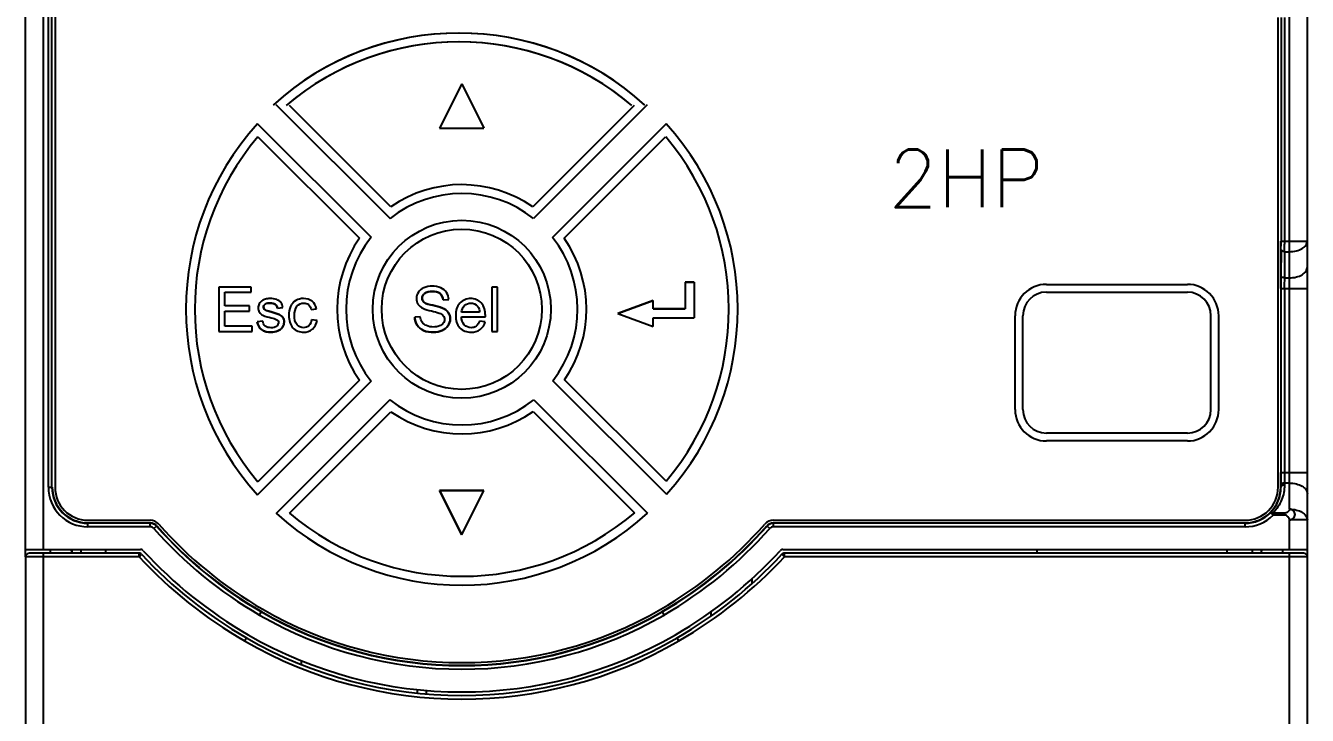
# Model space of a CAD drawing. Header units: inches. Extents: x 0 to 34, y 0 to 22.
# Drawn here: x 7.127 to 8.657, y 6.143 to 6.967 of the extents above; entities that cross this region are included whole.
import ezdxf
from ezdxf.enums import TextEntityAlignment as Align

# ---------------------------------------------------------------- set-up
doc = ezdxf.new("R2010")
doc.units = ezdxf.units.IN
doc.header["$MEASUREMENT"] = 0
doc.linetypes.add('HIDDEN', pattern=[0.2, 0.1, -0.1])
doc.layers.add('PRTG', color=130, linetype='Continuous')
doc.layers.add('PSYMS', color=7, linetype='Continuous')
doc.styles.add('WD', font='romans.shx')

# ---------------------------------------------------------------- blocks, each defined once
blk = doc.blocks.new('HDR1_PF525_FRA')
at = {"color": 7, "linetype": 'Continuous'}
for p, q in [((0.0423, 3.347), (0.0423, 5.8857)), ((2.7472, 3.4346), (2.7472, 5.8857)), ((0.0037, 3.3314), (0.0037, 5.847)), ((2.7858, 3.3314), (2.7858, 5.847)), ((0.0531, 3.4822), (0.0531, 5.5572)), ((0.0608, 3.4822), (0.0608, 5.5572)), ((0.0674, 5.5572), (0.0674, 3.4822)), ((2.7221, 3.4822), (2.7221, 4.5023)), ((2.7286, 4.5023), (2.7286, 4.0167)), ((2.7364, 4.5023), (2.7364, 4.0167)), ((2.7279, 3.9137), (2.7279, 4.0167)), ((2.7286, 4.0167), (2.7858, 4.0167)), ((2.7364, 4.0167), (2.7364, 4.01)), ((2.7286, 3.9982), (2.7282, 3.9415)), ((2.7363, 3.9936), (2.7359, 3.9369)), ((2.7363, 3.9936), (2.7472, 3.9936)), ((2.7359, 3.9369), (2.7472, 3.9369)), ((2.7281, 3.9137), (2.7858, 3.9137)), ((2.7281, 3.9137), (2.7281, 3.5144)), ((2.7359, 3.9137), (2.7359, 3.5144)), ((2.7279, 3.4822), (2.7279, 3.5144)), ((2.7281, 3.5144), (2.7858, 3.5144)), ((2.7359, 3.5144), (2.7359, 3.5097)), ((0.0531, 3.4822), (0.0608, 3.4822)), ((2.7279, 3.4822), (2.7282, 3.4822)), ((2.7282, 3.4866), (2.7282, 3.4822)), ((2.7472, 3.4912), (2.7359, 3.4912)), ((2.7359, 3.4912), (2.736, 3.4868)), ((2.7059, 3.4271), (2.7114, 3.4217)), ((2.7369, 3.4263), (2.7113, 3.4263)), ((2.7114, 3.4217), (2.7114, 3.4263)), ((2.7369, 3.4217), (2.7369, 3.4263)), ((0.1389, 3.4107), (0.2739, 3.4107)), ((0.2739, 3.4042), (0.1389, 3.4042)), ((0.1389, 3.3964), (0.1389, 3.4042)), ((0.2739, 3.3964), (0.1389, 3.3964)), ((0.2739, 3.3964), (0.2739, 3.4042)), ((0.282, 3.3928), (0.2883, 3.3984)), ((1.6124, 3.3984), (1.6188, 3.3928)), ((1.6269, 3.4107), (2.6506, 3.4107)), ((2.6506, 3.4042), (1.6269, 3.4042)), ((1.6269, 3.3964), (1.6269, 3.4042)), ((2.6506, 3.3964), (1.6269, 3.3964)), ((2.6506, 3.3964), (2.6506, 3.4042)), ((2.7369, 3.4217), (2.7114, 3.4217)), ((2.7858, 3.4114), (2.7472, 3.4114)), ((2.7472, 3.347), (2.7472, 3.4114)), ((0.0037, 3.347), (0.2532, 3.347)), ((0.2498, 3.3392), (0.0114, 3.3392)), ((0.0423, 0.0122), (0.0423, 3.3392)), ((0.0578, 3.3392), (0.0578, 3.347)), ((0.1041, 3.3431), (0.1003, 3.347)), ((0.1041, 3.347), (0.1041, 3.3392)), ((0.1234, 3.347), (0.1234, 3.3392)), ((0.1775, 3.3392), (0.1775, 3.347)), ((0.2498, 3.3315), (0.2498, 3.3392)), ((1.6475, 3.347), (2.7858, 3.347)), ((2.7781, 3.3392), (1.6509, 3.3392)), ((1.6509, 3.3315), (1.6509, 3.3392)), ((2.1985, 3.347), (2.1985, 3.3392)), ((2.6119, 3.3392), (2.6119, 3.347)), ((2.666, 3.347), (2.666, 3.3392)), ((2.6892, 3.347), (2.6853, 3.3431)), ((2.6853, 3.347), (2.6853, 3.3392)), ((2.7317, 3.347), (2.7317, 3.3392)), ((2.7472, 0.0122), (2.7472, 3.3392)), ((0.2498, 3.3315), (0.0037, 3.3315)), ((0.0037, 3.3315), (0.0037, 0.0509)), ((0.2498, 3.3315), (0.2555, 3.3368)), ((1.6509, 3.3315), (1.6452, 3.3368)), ((2.7858, 3.3315), (1.6509, 3.3315)), ((2.7858, 0.0509), (2.7858, 3.3315)), ((1.5802, 3.2836), (1.5802, 3.2731)), ((0.5114, 3.2049), (0.5156, 3.2123)), ((1.3851, 3.2123), (1.3893, 3.2049)), ((1.4913, 3.2119), (1.4913, 3.2025)), ((0.4789, 3.1487), (0.4828, 3.1554)), ((1.4218, 3.1487), (1.4179, 3.1554)), ((0.6026, 3.0974), (0.6026, 3.1057)), ((0.8538, 3.043), (0.8538, 3.0351)), ((0.8731, 3.0412), (0.8731, 3.0335))]:
    blk.add_line(p, q, dxfattribs=at)
at = {"linetype": 'Continuous'}
for p, q in [((0.9504, 4.3582), (0.9023, 4.2618)), ((0.9504, 4.3582), (0.9023, 4.2618)), ((0.9504, 4.3582), (0.9984, 4.2618)), ((0.5478, 4.3121), (0.7947, 4.0658)), ((0.7947, 4.0658), (0.5478, 4.3121)), ((0.7966, 4.0911), (0.5761, 4.3112)), ((0.7966, 4.0911), (0.5761, 4.3112)), ((1.3247, 4.3112), (1.1044, 4.0909)), ((1.3247, 4.3112), (1.1044, 4.0909)), ((1.3529, 4.3121), (1.1063, 4.0655)), ((1.3529, 4.3121), (1.1063, 4.0655)), ((0.5069, 4.2711), (0.7537, 4.0248)), ((0.7537, 4.0248), (0.5069, 4.2711)), ((0.9023, 4.2618), (0.9984, 4.2618)), ((0.9023, 4.2618), (0.9984, 4.2618)), ((1.1473, 4.0245), (1.3939, 4.2711)), ((1.3939, 4.2711), (1.1473, 4.0245)), ((0.5078, 4.2429), (0.7282, 4.023)), ((0.5078, 4.2429), (0.7282, 4.023)), ((1.1727, 4.0227), (1.3929, 4.2429)), ((1.1727, 4.0227), (1.3929, 4.2429)), ((1.4354, 3.9271), (1.4354, 3.8692)), ((1.4354, 3.9271), (1.4354, 3.8692)), ((1.4354, 3.9271), (1.4547, 3.9271)), ((1.4547, 3.9271), (1.4354, 3.9271)), ((1.4547, 3.9271), (1.4547, 3.8499)), ((0.4929, 3.9169), (0.423, 3.9169)), ((0.4929, 3.9169), (0.423, 3.9169)), ((0.423, 3.9169), (0.423, 3.8203)), ((0.423, 3.9169), (0.423, 3.8203)), ((0.4358, 3.9055), (0.4929, 3.9055)), ((0.4358, 3.9055), (0.4929, 3.9055)), ((0.4358, 3.8759), (0.4358, 3.9055)), ((0.4358, 3.8759), (0.4358, 3.9055)), ((0.4929, 3.9055), (0.4929, 3.9169)), ((0.4929, 3.9055), (0.4929, 3.9169)), ((1.0159, 3.9169), (1.0159, 3.8203)), ((1.0159, 3.9169), (1.0159, 3.8203)), ((1.0277, 3.9169), (1.0159, 3.9169)), ((1.0277, 3.9169), (1.0159, 3.9169)), ((1.0277, 3.8203), (1.0277, 3.9169)), ((1.0277, 3.8203), (1.0277, 3.9169)), ((0.4893, 3.8759), (0.4358, 3.8759)), ((0.4893, 3.8759), (0.4358, 3.8759)), ((0.4893, 3.8646), (0.4893, 3.8759)), ((0.4893, 3.8646), (0.4893, 3.8759)), ((0.5504, 3.8707), (0.562, 3.8722)), ((0.5504, 3.8707), (0.562, 3.8722)), ((0.6234, 3.868), (0.635, 3.8697)), ((0.6234, 3.868), (0.635, 3.8697)), ((0.91, 3.8888), (0.9222, 3.8897)), ((0.91, 3.8888), (0.9222, 3.8897)), ((1.2888, 3.8595), (1.366, 3.8876)), ((1.366, 3.8876), (1.2888, 3.8595)), ((1.366, 3.8692), (1.366, 3.8876)), ((1.366, 3.8692), (1.366, 3.8876)), ((1.366, 3.8692), (1.4354, 3.8692)), ((1.4354, 3.8692), (1.366, 3.8692)), ((0.4358, 3.8646), (0.4893, 3.8646)), ((0.4358, 3.8646), (0.4893, 3.8646)), ((0.4358, 3.8317), (0.4358, 3.8646)), ((0.4358, 3.8317), (0.4358, 3.8646)), ((0.5183, 3.8431), (0.5065, 3.8412)), ((0.5183, 3.8431), (0.5065, 3.8412)), ((0.6361, 3.8444), (0.6244, 3.846)), ((0.6361, 3.8444), (0.6244, 3.846)), ((0.8603, 3.8524), (0.8482, 3.8514)), ((0.8603, 3.8524), (0.8482, 3.8514)), ((0.9494, 3.8523), (1.0016, 3.8523)), ((0.9494, 3.8523), (1.0016, 3.8523)), ((0.9891, 3.862), (0.95, 3.862)), ((0.9891, 3.862), (0.95, 3.862)), ((1.0012, 3.8413), (0.989, 3.8429)), ((1.0012, 3.8413), (0.989, 3.8429)), ((1.2888, 3.8595), (1.366, 3.8315)), ((1.2888, 3.8595), (1.366, 3.8315)), ((1.366, 3.8315), (1.366, 3.8499)), ((1.366, 3.8315), (1.366, 3.8499)), ((1.366, 3.8499), (1.4547, 3.8499)), ((1.366, 3.8499), (1.4547, 3.8499)), ((0.423, 3.8203), (0.4951, 3.8203)), ((0.423, 3.8203), (0.4951, 3.8203)), ((0.4951, 3.8317), (0.4358, 3.8317)), ((0.4951, 3.8317), (0.4358, 3.8317)), ((0.4951, 3.8203), (0.4951, 3.8317)), ((0.4951, 3.8203), (0.4951, 3.8317)), ((1.0159, 3.8203), (1.0277, 3.8203)), ((1.0159, 3.8203), (1.0277, 3.8203)), ((0.5069, 3.4661), (0.7535, 3.7127)), ((0.7535, 3.7127), (0.5069, 3.4661)), ((0.728, 3.7146), (0.5078, 3.4943)), ((0.728, 3.7146), (0.5078, 3.4943)), ((1.1478, 3.7134), (1.3947, 3.4671)), ((1.3947, 3.4671), (1.1478, 3.7134)), ((1.3937, 3.4953), (1.1732, 3.7153)), ((1.3937, 3.4953), (1.1732, 3.7153)), ((0.5478, 3.4251), (0.7944, 3.6717)), ((0.7944, 3.6717), (0.5478, 3.4251)), ((0.5761, 3.4261), (0.7963, 3.6463)), ((0.5761, 3.4261), (0.7963, 3.6463)), ((1.1052, 3.6468), (1.3256, 3.4269)), ((1.1052, 3.6468), (1.3256, 3.4269)), ((1.107, 3.6723), (1.3538, 3.426)), ((1.107, 3.6723), (1.3538, 3.426)), ((0.9504, 3.379), (0.9023, 3.4755)), ((0.9023, 3.4755), (0.9504, 3.379)), ((0.9023, 3.4755), (0.9984, 3.4755)), ((0.9984, 3.4755), (0.9023, 3.4755)), ((0.9504, 3.379), (0.9984, 3.4755)), ((0.9504, 3.379), (0.9984, 3.4755))]:
    blk.add_line(p, q, dxfattribs=at)
for p, q in [((2.2193, 3.9227), (2.5254, 3.9227)), ((2.2193, 3.9057), (2.5254, 3.9057)), ((2.1513, 3.6507), (2.1513, 3.8547)), ((2.1683, 3.6507), (2.1683, 3.8547)), ((2.5764, 3.6507), (2.5764, 3.8547)), ((2.5934, 3.6507), (2.5934, 3.8547)), ((2.5254, 3.5997), (2.2193, 3.5997)), ((2.5254, 3.5827), (2.2193, 3.5827))]:
    blk.add_line(p, q)
for radius in [0.1932, 0.1932, 0.1739]:
    blk.add_circle((0.9504, 3.8686), radius, dxfattribs=at)
at = {"linetype": 'HIDDEN', "ltscale": 0.3}
blk.add_circle((0.9504, 3.8686), 0.1739, dxfattribs=at)
at = {"linetype": 'Continuous'}
for centre, radius, start, end in [((0.9444, 3.8692), 0.5989, 47.7735, 132.3496), ((0.9444, 3.8692), 0.5989, 47.6504, 132.2265), ((0.9444, 3.8692), 0.5796, 49.7761, 130.349), ((0.9444, 3.8692), 0.5796, 49.651, 130.2239), ((0.9504, 3.8686), 0.5989, 137.7735, 222.2265), ((0.9504, 3.8686), 0.5989, 137.7735, 222.2265), ((0.9504, 3.8686), 0.5989, 317.8966, 42.2265), ((0.9504, 3.8686), 0.5989, 317.8966, 42.2265), ((0.9504, 3.8686), 0.5796, 139.7741, 220.2239), ((0.9504, 3.8686), 0.5796, 139.7741, 220.2239), ((0.9504, 3.8686), 0.5796, 319.9013, 40.2239), ((0.9504, 3.8686), 0.5796, 319.9013, 40.2239), ((0.9504, 3.8686), 0.2512, 51.6258, 128.2881), ((0.9504, 3.8686), 0.2512, 51.6258, 128.2881), ((0.9504, 3.8686), 0.2705, 55.2777, 124.6457), ((0.9504, 3.8686), 0.2705, 55.2777, 124.6457), ((0.9504, 3.8686), 0.2705, 145.2012, 214.7223), ((0.9504, 3.8686), 0.2705, 145.2012, 214.7223), ((0.9504, 3.8686), 0.2512, 141.5398, 218.3742), ((0.9504, 3.8686), 0.2512, 141.5398, 218.3742), ((0.9504, 3.8686), 0.2512, 321.835, 38.3742), ((0.9504, 3.8686), 0.2512, 321.835, 38.3742), ((0.9504, 3.8686), 0.2705, 325.4773, 34.7223), ((0.9504, 3.8686), 0.2705, 325.4773, 34.7223), ((0.9504, 3.8686), 0.2512, 231.6258, 308.5833), ((0.9504, 3.8686), 0.2512, 231.6258, 308.5833), ((0.9504, 3.8686), 0.2705, 235.2777, 304.9218), ((0.9504, 3.8686), 0.2705, 235.2777, 304.9218), ((0.9504, 3.8686), 0.5989, 227.7735, 312.3496), ((0.9504, 3.8686), 0.5989, 227.7735, 312.3496), ((0.9504, 3.8686), 0.5796, 229.7761, 310.349), ((0.9504, 3.8686), 0.5796, 229.7761, 310.349)]:
    blk.add_arc(centre, radius, start, end, dxfattribs=at)
at = {"color": 7, "linetype": 'Continuous'}
for centre, radius, start, end in [((-0.3548, 4.0164), 3.0834, 359.661, 0.0057), ((-1.6715, 4.0151), 4.4079, 359.7195, 359.9331), ((6.8673, 3.9156), 4.1392, 179.6408, 180.0259), ((5.6121, 3.9153), 2.8763, 179.5691, 180.0309), ((7.3562, 3.514), 4.6281, 179.9945, 180.3389), ((5.7657, 3.5132), 3.0298, 180.0666, 180.4163), ((0.1389, 3.4822), 0.0858, 180, 270), ((0.1389, 3.4822), 0.0781, 180, 270), ((0.1389, 3.4822), 0.0773, 180, 270), ((0.1389, 3.4822), 0.0715, 180, 270), ((2.6506, 3.4822), 0.0773, 270, 0), ((2.6506, 3.4822), 0.0715, 270, 0), ((2.6506, 3.4817), 0.0777, 315.3856, 0.4122), ((2.6506, 3.4822), 0.0781, 270, 315.0923), ((0.2739, 3.3856), 0.0251, 41.3826, 90), ((0.2739, 3.3856), 0.0193, 41.3826, 90), ((0.2739, 3.3856), 0.0185, 41.3826, 90), ((0.2739, 3.3856), 0.0108, 41.3826, 90), ((0.9697, 3.9987), 0.9088, 221.3826, 240), ((0.9697, 3.9987), 0.9081, 221.3826, 240), ((0.9697, 3.9987), 0.9023, 221.3826, 240), ((0.931, 3.9987), 0.9023, 300, 318.6174), ((0.931, 3.9987), 0.9081, 300, 318.6174), ((0.931, 3.9987), 0.9088, 300, 318.6174), ((1.6269, 3.3856), 0.0251, 90, 138.6174), ((1.6269, 3.3856), 0.0193, 90, 138.6174), ((1.6269, 3.3856), 0.0185, 90, 138.6174), ((1.6269, 3.3856), 0.0108, 90, 138.6174), ((2.6506, 3.4822), 0.0858, 270, 315.1278), ((0.9697, 3.9987), 0.9166, 221.3826, 240), ((0.931, 3.9987), 0.9166, 300, 318.6174), ((0.0114, 3.3315), 0.00773, 90, 180), ((0.2498, 3.3315), 0.00773, 42.8253, 90), ((0.2532, 3.3392), 0.00773, 42.627, 90), ((0.9697, 3.9987), 0.966, 222.627, 240), ((0.931, 3.9987), 0.966, 300, 317.373), ((1.6475, 3.3392), 0.00773, 90, 137.373), ((1.6509, 3.3315), 0.00773, 90, 137.1747), ((2.7781, 3.3315), 0.00773, 0, 90), ((0.9697, 3.9987), 0.9815, 222.8253, 240), ((0.9697, 3.9987), 0.9738, 222.8253, 240), ((0.931, 3.9987), 0.9738, 300, 317.1747), ((0.931, 3.9987), 0.9815, 300, 317.1747), ((0.9504, 3.9652), 0.8779, 240, 300), ((0.9504, 3.9652), 0.8702, 240, 300), ((0.9504, 3.9652), 0.8694, 240, 300), ((0.9504, 3.9652), 0.8636, 240, 300), ((0.9504, 3.9652), 0.9428, 240, 300), ((0.9504, 3.9652), 0.9351, 240, 300), ((0.9504, 3.9652), 0.9274, 240, 300), ((0.8924, 3.0649), 0.0483, 217.2159, 218.2415)]:
    blk.add_arc(centre, radius, start, end, dxfattribs=at)
for centre, radius, start, end in [((2.2193, 3.8547), 0.068, 90, 180), ((2.2193, 3.8547), 0.051, 90, 180), ((2.5254, 3.8547), 0.068, 0, 90), ((2.5254, 3.8547), 0.051, 0, 90), ((2.2193, 3.6507), 0.068, 180, 270), ((2.2193, 3.6507), 0.051, 180, 270), ((2.5254, 3.6507), 0.051, 270, 0), ((2.5254, 3.6507), 0.068, 270, 0)]:
    blk.add_arc(centre, radius, start, end)
for points, knots in [([(2.7472, 3.9936), (2.7521, 3.9936), (2.7617, 3.9946), (2.7741, 3.9994), (2.7832, 4.0067), (2.7858, 4.0136), (2.7858, 4.0167)], [0, 0, 0, 0, 0.303898, 0.579514, 0.809252, 1, 1, 1, 1]), ([(2.7363, 3.9936), (2.7353, 3.9936), (2.7323, 3.9938), (2.7286, 3.9961), (2.7286, 3.9982)], [0, 0, 0, 0, 0.315915, 1, 1, 1, 1]), ([(2.7472, 3.9369), (2.7521, 3.9369), (2.7617, 3.938), (2.7741, 3.9427), (2.7832, 3.9501), (2.7858, 3.957), (2.7858, 3.9601)], [0, 0, 0, 0, 0.303903, 0.579517, 0.809253, 1, 1, 1, 1]), ([(2.7359, 3.9369), (2.7349, 3.9369), (2.732, 3.9371), (2.7282, 3.9394), (2.7282, 3.9415)], [0, 0, 0, 0, 0.315915, 1, 1, 1, 1]), ([(2.736, 3.4868), (2.736, 3.476), (2.7319, 3.4536), (2.7193, 3.4344), (2.7113, 3.4263)], [0, 0, 0, 0, 0.487548, 1, 1, 1, 1]), ([(2.7359, 3.4912), (2.7349, 3.4912), (2.732, 3.491), (2.7282, 3.4887), (2.7282, 3.4866)], [0, 0, 0, 0, 0.315915, 1, 1, 1, 1]), ([(2.736, 3.4868), (2.735, 3.4868), (2.732, 3.4866), (2.7283, 3.4843), (2.7282, 3.4822)], [0, 0, 0, 0, 0.315915, 1, 1, 1, 1]), ([(2.7472, 3.4912), (2.7521, 3.4912), (2.7617, 3.4902), (2.7741, 3.4854), (2.7832, 3.4781), (2.7858, 3.4712), (2.7858, 3.468)], [0, 0, 0, 0, 0.303903, 0.579517, 0.809253, 1, 1, 1, 1]), ([(2.7114, 3.4263), (2.7108, 3.4267), (2.7092, 3.4275), (2.7068, 3.428), (2.7059, 3.4271)], [0, 0, 0, 0, 0.333143, 1, 1, 1, 1]), ([(2.7472, 3.4346), (2.7471, 3.4335), (2.7454, 3.429), (2.7404, 3.4263), (2.7369, 3.4263)], [0, 0, 0, 0, 0.23163, 1, 1, 1, 1]), ([(2.7472, 3.4346), (2.7521, 3.4346), (2.7617, 3.4335), (2.7741, 3.4287), (2.7832, 3.4214), (2.7858, 3.4145), (2.7858, 3.4114)], [0, 0, 0, 0, 0.303905, 0.579533, 0.809272, 1, 1, 1, 1]), ([(2.7472, 3.4114), (2.7502, 3.4116), (2.7565, 3.4138), (2.7605, 3.423), (2.7565, 3.4321), (2.7502, 3.4345), (2.7472, 3.4346)], [0, 0, 0, 0, 0.254621, 0.500388, 0.745598, 1, 1, 1, 1]), ([(2.7472, 3.4114), (2.747, 3.4139), (2.7445, 3.4189), (2.7394, 3.4217), (2.7369, 3.4217)], [0, 0, 0, 0, 0.501269, 1, 1, 1, 1])]:
    blk.add_open_spline(points, degree=3, knots=knots, dxfattribs=at)
at = {"linetype": 'Continuous'}
for points, start_tangent, end_tangent in [([(0.8561, 3.9056, 0.0135), (0.8519, 3.8919, 0.0135)], (-0.548656, -0.836048), (0, -1)), ([(0.8561, 3.9056), (0.8519, 3.8919)], (-0.548656, -0.836048), (0, -1)), ([(0.8682, 3.9153, 0.0135), (0.8561, 3.9056, 0.0135)], (-0.923246, -0.384208), (-0.548656, -0.836048)), ([(0.8682, 3.9153), (0.8561, 3.9056)], (-0.923246, -0.384208), (-0.548656, -0.836048)), ([(0.8695, 3.903, 0.0135), (0.8642, 3.8928, 0.0135)], (-0.78228, -0.622927), (0, -1)), ([(0.8642, 3.8928), (0.8695, 3.903)], (0, 1), (0.78228, 0.622927)), ([(0.8859, 3.9186, 0.0135), (0.8682, 3.9153, 0.0135)], (-1, 0), (-0.923246, -0.384208)), ([(0.8859, 3.9186), (0.8682, 3.9153)], (-1, 0), (-0.923246, -0.384208)), ([(0.8864, 3.9073, 0.0135), (0.8695, 3.903, 0.0135)], (-1, 0), (-0.78228, -0.622927)), ([(0.8695, 3.903), (0.8864, 3.9073)], (0.78228, 0.622927), (1, 0)), ([(0.9048, 3.9151, 0.0135), (0.8859, 3.9186, 0.0135)], (-0.921426, 0.388553), (-1, 0)), ([(0.9048, 3.9151), (0.8859, 3.9186)], (-0.921426, 0.388553), (-1, 0)), ([(0.9032, 3.9026, 0.0135), (0.8864, 3.9073, 0.0135)], (-0.77366, 0.633601), (-1, 0)), ([(0.8864, 3.9073), (0.9032, 3.9026)], (1, 0), (0.77366, -0.633601)), ([(0.91, 3.8888, 0.0135), (0.9032, 3.9026, 0.0135)], (-0.108059, 0.994144), (-0.77366, 0.633601)), ([(0.9032, 3.9026), (0.91, 3.8888)], (0.77366, -0.633601), (0.108059, -0.994145)), ([(0.9032, 3.9026), (0.91, 3.8888)], (0.77366, -0.633601), (0.108059, -0.994144)), ([(0.9175, 3.9049, 0.0135), (0.9048, 3.9151, 0.0135)], (-0.547581, 0.836753), (-0.921426, 0.388553)), ([(0.9175, 3.9049), (0.9048, 3.9151)], (-0.547581, 0.836753), (-0.921426, 0.388553)), ([(0.9175, 3.9049), (0.9048, 3.9151)], (-0.547581, 0.836753), (-0.921426, 0.388553)), ([(0.9222, 3.8897, 0.0135), (0.9175, 3.9049, 0.0135)], (-0.046462, 0.99892), (-0.547581, 0.836753)), ([(0.9222, 3.8897), (0.9175, 3.9049)], (-0.046462, 0.99892), (-0.547581, 0.836753)), ([(0.9222, 3.8897), (0.9175, 3.9049)], (-0.046462, 0.99892), (-0.547581, 0.836753)), ([(0.5106, 3.8804, 0.0135), (0.5085, 3.8717, 0.0135)], (-0.481919, -0.876216), (0, -1)), ([(0.5106, 3.8804), (0.5085, 3.8717)], (-0.481919, -0.876216), (0, -1)), ([(0.5085, 3.8717, 0.0135), (0.5111, 3.8623, 0.0135)], (0, -1), (0.517419, -0.855732)), ([(0.5085, 3.8717), (0.5111, 3.8623)], (0, -1), (0.517419, -0.855732)), ([(0.5165, 3.887, 0.0135), (0.5106, 3.8804, 0.0135)], (-0.814567, -0.58007), (-0.481919, -0.876216)), ([(0.5165, 3.887), (0.5106, 3.8804)], (-0.814567, -0.58007), (-0.481919, -0.876216)), ([(0.5165, 3.887), (0.5106, 3.8804)], (-0.814567, -0.58007), (-0.481919, -0.876216)), ([(0.524, 3.8904, 0.0135), (0.5165, 3.887, 0.0135)], (-0.96, -0.28), (-0.814567, -0.58007)), ([(0.524, 3.8904), (0.5165, 3.887)], (-0.96, -0.28), (-0.814567, -0.58007)), ([(0.524, 3.8904), (0.5165, 3.887)], (-0.96, -0.28), (-0.814567, -0.58007)), ([(0.5235, 3.8794, 0.0135), (0.52, 3.8731, 0.0135)], (-0.790549, -0.612398), (0, -1)), ([(0.52, 3.8731), (0.5235, 3.8794)], (0, 1), (0.790549, 0.612398)), ([(0.52, 3.8731, 0.0135), (0.5214, 3.8689, 0.0135)], (0, -1), (0.606673, -0.794951)), ([(0.5214, 3.8689), (0.52, 3.8731)], (-0.606673, 0.794951), (0, 1)), ([(0.5214, 3.8689, 0.0135), (0.526, 3.8658, 0.0135)], (0.606673, -0.794951), (0.934783, -0.355218)), ([(0.526, 3.8658), (0.5214, 3.8689)], (-0.934783, 0.355218), (-0.606673, 0.794951)), ([(0.526, 3.8658), (0.5214, 3.8689)], (-0.934783, 0.355218), (-0.606673, 0.794951)), ([(0.5351, 3.8821, 0.0135), (0.5235, 3.8794, 0.0135)], (-1, 0), (-0.790549, -0.612398)), ([(0.5235, 3.8794), (0.5351, 3.8821)], (0.790549, 0.612398), (1, 0)), ([(0.5343, 3.8919, 0.0135), (0.524, 3.8904, 0.0135)], (-1, 0), (-0.96, -0.28)), ([(0.5343, 3.8919), (0.524, 3.8904)], (-1, 0), (-0.96, -0.28)), ([(0.5487, 3.8895, 0.0135), (0.5343, 3.8919, 0.0135)], (-0.934488, 0.355996), (-1, 0)), ([(0.5487, 3.8895), (0.5343, 3.8919)], (-0.934488, 0.355996), (-1, 0)), ([(0.5458, 3.8791, 0.0135), (0.5351, 3.8821, 0.0135)], (-0.779867, 0.625945), (-1, 0)), ([(0.5351, 3.8821), (0.5458, 3.8791)], (1, 0), (0.779867, -0.625945)), ([(0.5504, 3.8707, 0.0135), (0.5458, 3.8791, 0.0135)], (-0.146549, 0.989203), (-0.779867, 0.625945)), ([(0.5458, 3.8791), (0.5504, 3.8707)], (0.779867, -0.625945), (0.146549, -0.989203)), ([(0.5458, 3.8791), (0.5504, 3.8707)], (0.779867, -0.625945), (0.146549, -0.989203)), ([(0.5579, 3.8831, 0.0135), (0.5487, 3.8895, 0.0135)], (-0.59051, 0.807031), (-0.934488, 0.355996)), ([(0.5579, 3.8831), (0.5487, 3.8895)], (-0.59051, 0.807031), (-0.934488, 0.355996)), ([(0.5579, 3.8831), (0.5487, 3.8895)], (-0.59051, 0.807031), (-0.934488, 0.355996)), ([(0.562, 3.8722, 0.0135), (0.5579, 3.8831, 0.0135)], (-0.173787, 0.984783), (-0.59051, 0.807031)), ([(0.562, 3.8722), (0.5579, 3.8831)], (-0.173787, 0.984783), (-0.59051, 0.807031)), ([(0.562, 3.8722), (0.5579, 3.8831)], (-0.173787, 0.984783), (-0.59051, 0.807031)), ([(0.5789, 3.8749, 0.0135), (0.5751, 3.855, 0.0135)], (-0.404164, -0.914687), (0, -1)), ([(0.5789, 3.8749), (0.5751, 3.855)], (-0.404164, -0.914687), (0, -1)), ([(0.5903, 3.8876, 0.0135), (0.5789, 3.8749, 0.0135)], (-0.875742, -0.48278), (-0.404164, -0.914687)), ([(0.5903, 3.8876), (0.5789, 3.8749)], (-0.875742, -0.48278), (-0.404164, -0.914687)), ([(0.5903, 3.8876), (0.5789, 3.8749)], (-0.875742, -0.48278), (-0.404164, -0.914687)), ([(0.5873, 3.8554, 0.0135), (0.5929, 3.8757, 0.0135)], (0, 1), (0.656035, 0.754731)), ([(0.5873, 3.8554), (0.5929, 3.8757)], (0, 1), (0.656035, 0.754731)), ([(0.607, 3.8919, 0.0135), (0.5903, 3.8876, 0.0135)], (-1, 0), (-0.875742, -0.48278)), ([(0.607, 3.8919), (0.5903, 3.8876)], (-1, 0), (-0.875742, -0.48278)), ([(0.5929, 3.8757, 0.0135), (0.6075, 3.8821, 0.0135)], (0.656035, 0.754731), (1, 0)), ([(0.5929, 3.8757), (0.6075, 3.8821)], (0.656035, 0.754731), (1, 0)), ([(0.6257, 3.8861, 0.0135), (0.607, 3.8919, 0.0135)], (-0.785019, 0.619471), (-1, 0)), ([(0.6257, 3.8861), (0.607, 3.8919)], (-0.785019, 0.619471), (-1, 0)), ([(0.6075, 3.8821, 0.0135), (0.6176, 3.8786, 0.0135)], (1, 0), (0.759257, -0.650791)), ([(0.6075, 3.8821), (0.6176, 3.8786)], (1, 0), (0.759257, -0.650791)), ([(0.6176, 3.8786, 0.0135), (0.6234, 3.868, 0.0135)], (0.759257, -0.650791), (0.232851, -0.972512)), ([(0.6176, 3.8786), (0.6234, 3.868)], (0.759257, -0.650791), (0.232851, -0.972512)), ([(0.6176, 3.8786), (0.6234, 3.868)], (0.759257, -0.650791), (0.232851, -0.972512)), ([(0.635, 3.8697, 0.0135), (0.6257, 3.8861, 0.0135)], (-0.192587, 0.98128), (-0.785019, 0.619471)), ([(0.635, 3.8697), (0.6257, 3.8861)], (-0.192588, 0.98128), (-0.785019, 0.619471)), ([(0.635, 3.8697), (0.6257, 3.8861)], (-0.192587, 0.98128), (-0.785019, 0.619471)), ([(0.8519, 3.8919, 0.0135), (0.8553, 3.8799, 0.0135)], (0, -1), (0.532813, -0.846233)), ([(0.8519, 3.8919), (0.8553, 3.8799)], (0, -1), (0.532813, -0.846233)), ([(0.8553, 3.8799, 0.0135), (0.8656, 3.8709, 0.0135)], (0.532813, -0.846233), (0.885692, -0.464274)), ([(0.8553, 3.8799), (0.8656, 3.8709)], (0.532813, -0.846233), (0.885692, -0.464274)), ([(0.8642, 3.8928, 0.0135), (0.868, 3.8842, 0.0135)], (0, -1), (0.740833, -0.671689)), ([(0.868, 3.8842), (0.8642, 3.8928)], (-0.740833, 0.671689), (0, 1)), ([(0.8656, 3.8709, 0.0135), (0.8843, 3.8649, 0.0135)], (0.885692, -0.464274), (0.972845, -0.231457)), ([(0.8656, 3.8709), (0.8843, 3.8649)], (0.885692, -0.464274), (0.972845, -0.231457)), ([(0.868, 3.8842, 0.0135), (0.8872, 3.8773, 0.0135)], (0.740833, -0.671689), (0.975011, -0.222155)), ([(0.8872, 3.8773), (0.868, 3.8842)], (-0.975011, 0.222155), (-0.740833, 0.671689)), ([(0.8872, 3.8773, 0.0135), (0.9086, 3.8711, 0.0135)], (0.975011, -0.222155), (0.909065, -0.416655)), ([(0.9086, 3.8711), (0.8872, 3.8773)], (-0.909065, 0.416655), (-0.975011, 0.222155)), ([(0.9086, 3.8711, 0.0135), (0.9211, 3.8613, 0.0135)], (0.909065, -0.416655), (0.559473, -0.828849)), ([(0.9211, 3.8613), (0.9086, 3.8711)], (-0.559473, 0.828849), (-0.909065, 0.416655)), ([(0.9462, 3.8821, 0.0135), (0.9371, 3.8547, 0.0135)], (-0.682583, -0.730808), (0, -1)), ([(0.9462, 3.8821), (0.9371, 3.8547)], (-0.682583, -0.730808), (0, -1)), ([(0.9698, 3.8919, 0.0135), (0.9462, 3.8821, 0.0135)], (-1, 0), (-0.682583, -0.730808)), ([(0.9698, 3.8919), (0.9462, 3.8821)], (-1, 0), (-0.682583, -0.730808)), ([(0.95, 3.862, 0.0135), (0.9562, 3.8766, 0.0135)], (0.06508, 0.99788), (0.71027, 0.703929)), ([(0.95, 3.862), (0.9562, 3.8766)], (0.06508, 0.99788), (0.71027, 0.703929)), ([(0.95, 3.862), (0.9562, 3.8766)], (0.06508, 0.99788), (0.71027, 0.703929)), ([(0.9562, 3.8766, 0.0135), (0.9699, 3.8821, 0.0135)], (0.71027, 0.703929), (1, 0)), ([(0.9562, 3.8766), (0.9699, 3.8821)], (0.71027, 0.703929), (1, 0)), ([(0.9927, 3.8823, 0.0135), (0.9698, 3.8919, 0.0135)], (-0.682048, 0.731307), (-1, 0)), ([(0.9927, 3.8823), (0.9698, 3.8919)], (-0.682048, 0.731307), (-1, 0)), ([(0.9699, 3.8821, 0.0135), (0.9846, 3.8753, 0.0135)], (1, 0), (0.640184, -0.768221)), ([(0.9699, 3.8821), (0.9846, 3.8753)], (1, 0), (0.640184, -0.768221)), ([(0.9846, 3.8753, 0.0135), (0.9891, 3.862, 0.0135)], (0.640184, -0.768221), (0.089527, -0.995984)), ([(0.9846, 3.8753), (0.9891, 3.862)], (0.640184, -0.768221), (0.089527, -0.995984)), ([(1.0016, 3.8554, 0.0135), (0.9927, 3.8823, 0.0135)], (0, 1), (-0.682048, 0.731307)), ([(1.0016, 3.8554), (0.9927, 3.8823)], (0, 1), (-0.682048, 0.731307)), ([(0.5156, 3.8244, 0.0135), (0.5065, 3.8412, 0.0135)], (-0.781398, 0.624033), (-0.174282, 0.984696)), ([(0.5065, 3.8412), (0.5156, 3.8244)], (0.174282, -0.984696), (0.781398, -0.624033)), ([(0.5065, 3.8412), (0.5156, 3.8244)], (0.174282, -0.984696), (0.781398, -0.624033)), ([(0.5111, 3.8623, 0.0135), (0.5187, 3.8556, 0.0135)], (0.517419, -0.855732), (0.904819, -0.425797)), ([(0.5111, 3.8623), (0.5187, 3.8556)], (0.517419, -0.855732), (0.904819, -0.425797)), ([(0.5111, 3.8623), (0.5187, 3.8556)], (0.517419, -0.855732), (0.904819, -0.425797)), ([(0.5237, 3.8322, 0.0135), (0.5183, 3.8431, 0.0135)], (-0.770962, 0.636881), (-0.137568, 0.990492)), ([(0.5237, 3.8322), (0.5183, 3.8431)], (-0.770962, 0.636881), (-0.137568, 0.990492)), ([(0.5187, 3.8556, 0.0135), (0.5368, 3.85, 0.0135)], (0.904819, -0.425797), (0.969644, -0.244519)), ([(0.5187, 3.8556), (0.5368, 3.85)], (0.904819, -0.425797), (0.969644, -0.244519)), ([(0.526, 3.8658, 0.0135), (0.5365, 3.8628, 0.0135)], (0.934783, -0.355218), (0.965486, -0.260456)), ([(0.5365, 3.8628), (0.526, 3.8658)], (-0.965486, 0.260456), (-0.934783, 0.355218)), ([(0.5365, 3.8628), (0.526, 3.8658)], (-0.965486, 0.260456), (-0.934783, 0.355218)), ([(0.5365, 3.8628, 0.0135), (0.554, 3.8572, 0.0135)], (0.965486, -0.260456), (0.915315, -0.402738)), ([(0.554, 3.8572), (0.5365, 3.8628)], (-0.915315, 0.402738), (-0.965486, 0.260456)), ([(0.554, 3.8572), (0.5365, 3.8628)], (-0.915315, 0.402738), (-0.965486, 0.260456)), ([(0.5368, 3.85, 0.0135), (0.5489, 3.8459, 0.0135)], (0.969644, -0.244519), (0.83205, -0.5547)), ([(0.5368, 3.85), (0.5489, 3.8459)], (0.969644, -0.244519), (0.83205, -0.5547)), ([(0.5525, 3.8396, 0.0135), (0.5485, 3.8318, 0.0135)], (0, -1), (-0.761939, -0.647649)), ([(0.5525, 3.8396), (0.5485, 3.8318)], (0, -1), (-0.761939, -0.647649)), ([(0.5489, 3.8459, 0.0135), (0.5525, 3.8396, 0.0135)], (0.83205, -0.5547), (0, -1)), ([(0.5489, 3.8459), (0.5525, 3.8396)], (0.83205, -0.5547), (0, -1)), ([(0.554, 3.8572, 0.0135), (0.5618, 3.851, 0.0135)], (0.915315, -0.402738), (0.566107, -0.824332)), ([(0.5618, 3.851), (0.554, 3.8572)], (-0.566107, 0.824332), (-0.915315, 0.402738)), ([(0.5618, 3.851), (0.554, 3.8572)], (-0.566107, 0.824332), (-0.915315, 0.402738)), ([(0.5647, 3.8409, 0.0135), (0.5612, 3.8297, 0.0135)], (0, -1), (-0.551061, -0.834465)), ([(0.5612, 3.8297), (0.5647, 3.8409)], (0.551061, 0.834465), (0, 1)), ([(0.5618, 3.851, 0.0135), (0.5647, 3.8409, 0.0135)], (0.566107, -0.824332), (0, -1)), ([(0.5647, 3.8409), (0.5618, 3.851)], (0, 1), (-0.566107, 0.824332)), ([(0.5751, 3.855, 0.0135), (0.5838, 3.8281, 0.0135)], (0, -1), (0.679562, -0.733618)), ([(0.5751, 3.855), (0.5838, 3.8281)], (0, -1), (0.679562, -0.733618)), ([(0.5927, 3.8349, 0.0135), (0.5873, 3.8554, 0.0135)], (-0.645411, 0.763835), (0, 1)), ([(0.5927, 3.8349), (0.5873, 3.8554)], (-0.645411, 0.763835), (0, 1)), ([(0.6244, 3.846, 0.0135), (0.6185, 3.8328, 0.0135)], (-0.142958, -0.989729), (-0.737476, -0.675373)), ([(0.6244, 3.846), (0.6185, 3.8328)], (-0.142958, -0.989729), (-0.737476, -0.675373)), ([(0.6263, 3.8255, 0.0135), (0.6361, 3.8444, 0.0135)], (0.757249, 0.653126), (0.161775, 0.986828)), ([(0.6263, 3.8255), (0.6361, 3.8444)], (0.757249, 0.653126), (0.161775, 0.986828)), ([(0.6263, 3.8255), (0.6361, 3.8444)], (0.757249, 0.653126), (0.161775, 0.986828)), ([(0.8535, 3.834, 0.0135), (0.8482, 3.8514, 0.0135)], (-0.547249, 0.83697), (-0.020404, 0.999792)), ([(0.8482, 3.8514), (0.8535, 3.834)], (0.020404, -0.999792), (0.547249, -0.83697)), ([(0.8482, 3.8514), (0.8535, 3.834)], (0.020404, -0.999792), (0.547249, -0.83697)), ([(0.8642, 3.8405, 0.0135), (0.8603, 3.8524, 0.0135)], (-0.562791, 0.826599), (-0.107482, 0.994207)), ([(0.8642, 3.8405), (0.8603, 3.8524)], (-0.562791, 0.826599), (-0.107482, 0.994207)), ([(0.8642, 3.8405), (0.8603, 3.8524)], (-0.562791, 0.826599), (-0.107482, 0.994207)), ([(0.874, 3.833, 0.0135), (0.8642, 3.8405, 0.0135)], (-0.916631, 0.399734), (-0.562791, 0.826599)), ([(0.874, 3.833), (0.8642, 3.8405)], (-0.916631, 0.399734), (-0.562791, 0.826599)), ([(0.874, 3.833), (0.8642, 3.8405)], (-0.916631, 0.399734), (-0.562791, 0.826599)), ([(0.8843, 3.8649, 0.0135), (0.9015, 3.8602, 0.0135)], (0.972845, -0.231457), (0.932869, -0.360217)), ([(0.8843, 3.8649), (0.9015, 3.8602)], (0.972845, -0.231457), (0.932869, -0.360217)), ([(0.8843, 3.8649), (0.9015, 3.8602)], (0.972845, -0.231457), (0.932869, -0.360217)), ([(0.9015, 3.8602, 0.0135), (0.9101, 3.8544, 0.0135)], (0.932869, -0.360217), (0.614743, -0.788727)), ([(0.9015, 3.8602), (0.9101, 3.8544)], (0.932869, -0.360217), (0.614743, -0.788727)), ([(0.9128, 3.8465, 0.0135), (0.91, 3.8382, 0.0135)], (0, -1), (-0.593199, -0.805056)), ([(0.9128, 3.8465), (0.91, 3.8382)], (0, -1), (-0.593199, -0.805056)), ([(0.9101, 3.8544, 0.0135), (0.9128, 3.8465, 0.0135)], (0.614743, -0.788727), (0, -1)), ([(0.9101, 3.8544), (0.9128, 3.8465)], (0.614743, -0.788727), (0, -1)), ([(0.9251, 3.8476, 0.0135), (0.9207, 3.8331, 0.0135)], (0, -1), (-0.541988, -0.840386)), ([(0.9207, 3.8331), (0.9251, 3.8476)], (0.541988, 0.840386), (0, 1)), ([(0.9211, 3.8613, 0.0135), (0.9251, 3.8476, 0.0135)], (0.559473, -0.828849), (0, -1)), ([(0.9251, 3.8476), (0.9211, 3.8613)], (0, 1), (-0.559473, 0.828849)), ([(0.9371, 3.8547, 0.0135), (0.9461, 3.8282, 0.0135)], (0, -1), (0.687954, -0.725754)), ([(0.9371, 3.8547), (0.9461, 3.8282)], (0, -1), (0.687954, -0.725754)), ([(0.9559, 3.8346, 0.0135), (0.9494, 3.8523, 0.0135)], (-0.692411, 0.721503), (-0.051215, 0.998688)), ([(0.9559, 3.8346), (0.9494, 3.8523)], (-0.692411, 0.721503), (-0.051215, 0.998688)), ([(0.9559, 3.8346), (0.9494, 3.8523)], (-0.692411, 0.721503), (-0.051215, 0.998688)), ([(0.989, 3.8429, 0.0135), (0.9817, 3.8319, 0.0135)], (-0.345705, -0.938343), (-0.803098, -0.595847)), ([(0.989, 3.8429), (0.9817, 3.8319)], (-0.345705, -0.938343), (-0.803098, -0.595847)), ([(0.989, 3.8429), (0.9817, 3.8319)], (-0.345705, -0.938343), (-0.803098, -0.595847)), ([(0.9905, 3.8247, 0.0135), (1.0012, 3.8413, 0.0135)], (0.798189, 0.602407), (0.265362, 0.964149)), ([(0.9905, 3.8247), (1.0012, 3.8413)], (0.798189, 0.602407), (0.265362, 0.964149)), ([(0.9905, 3.8247), (1.0012, 3.8413)], (0.798189, 0.602407), (0.265362, 0.964149)), ([(1.0016, 3.8523, 0.0135), (1.0016, 3.8554, 0.0135)], (0, 1), (0, 1)), ([(1.0016, 3.8523), (1.0016, 3.8554)], (0, 1), (0, 1)), ([(0.5364, 3.8187, 0.0135), (0.5156, 3.8244, 0.0135)], (-1, 0), (-0.781398, 0.624033)), ([(0.5156, 3.8244), (0.5364, 3.8187)], (0.781398, -0.624033), (1, 0)), ([(0.5364, 3.8285, 0.0135), (0.5237, 3.8322, 0.0135)], (-1, 0), (-0.770962, 0.636881)), ([(0.5364, 3.8285), (0.5237, 3.8322)], (-1, 0), (-0.770962, 0.636881)), ([(0.5485, 3.8318, 0.0135), (0.5364, 3.8285, 0.0135)], (-0.761939, -0.647649), (-1, 0)), ([(0.5485, 3.8318), (0.5364, 3.8285)], (-0.761939, -0.647649), (-1, 0)), ([(0.5512, 3.8216, 0.0135), (0.5364, 3.8187, 0.0135)], (-0.918062, -0.396436), (-1, 0)), ([(0.5364, 3.8187), (0.5512, 3.8216)], (1, 0), (0.918062, 0.396436)), ([(0.5612, 3.8297, 0.0135), (0.5512, 3.8216, 0.0135)], (-0.551061, -0.834465), (-0.918062, -0.396436)), ([(0.5512, 3.8216), (0.5612, 3.8297)], (0.918062, 0.396436), (0.551061, 0.834465)), ([(0.5512, 3.8216), (0.5612, 3.8297)], (0.918062, 0.396436), (0.551061, 0.834465)), ([(0.5838, 3.8281, 0.0135), (0.607, 3.8187, 0.0135)], (0.679562, -0.733618), (1, 0)), ([(0.5838, 3.8281), (0.607, 3.8187)], (0.679562, -0.733618), (1, 0)), ([(0.6068, 3.8285, 0.0135), (0.5927, 3.8349, 0.0135)], (-1, 0), (-0.645411, 0.763835)), ([(0.6068, 3.8285), (0.5927, 3.8349)], (-1, 0), (-0.645411, 0.763835)), ([(0.6185, 3.8328, 0.0135), (0.6068, 3.8285, 0.0135)], (-0.737476, -0.675373), (-1, 0)), ([(0.6185, 3.8328), (0.6068, 3.8285)], (-0.737476, -0.675373), (-1, 0)), ([(0.607, 3.8187, 0.0135), (0.6263, 3.8255, 0.0135)], (1, 0), (0.757249, 0.653126)), ([(0.607, 3.8187), (0.6263, 3.8255)], (1, 0), (0.757249, 0.653126)), ([(0.8674, 3.8225, 0.0135), (0.8535, 3.834, 0.0135)], (-0.92125, 0.388972), (-0.547249, 0.83697)), ([(0.8535, 3.834), (0.8674, 3.8225)], (0.547249, -0.83697), (0.92125, -0.388972)), ([(0.8535, 3.834), (0.8674, 3.8225)], (0.547249, -0.83697), (0.92125, -0.388972)), ([(0.8894, 3.8187, 0.0135), (0.8674, 3.8225, 0.0135)], (-1, 0), (-0.92125, 0.388972)), ([(0.8674, 3.8225), (0.8894, 3.8187)], (0.92125, -0.388972), (1, 0)), ([(0.8888, 3.8301, 0.0135), (0.874, 3.833, 0.0135)], (-1, 0), (-0.916631, 0.399734)), ([(0.8888, 3.8301), (0.874, 3.833)], (-1, 0), (-0.916631, 0.399734)), ([(0.9017, 3.8323, 0.0135), (0.8888, 3.8301, 0.0135)], (-0.93185, -0.362844), (-1, 0)), ([(0.9017, 3.8323), (0.8888, 3.8301)], (-0.93185, -0.362844), (-1, 0)), ([(0.908, 3.8225, 0.0135), (0.8894, 3.8187, 0.0135)], (-0.913138, -0.407651), (-1, 0)), ([(0.8894, 3.8187), (0.908, 3.8225)], (1, 0), (0.913138, 0.407651)), ([(0.91, 3.8382, 0.0135), (0.9017, 3.8323, 0.0135)], (-0.593199, -0.805056), (-0.93185, -0.362844)), ([(0.91, 3.8382), (0.9017, 3.8323)], (-0.593199, -0.805056), (-0.93185, -0.362844)), ([(0.91, 3.8382), (0.9017, 3.8323)], (-0.593199, -0.805056), (-0.93185, -0.362844)), ([(0.9207, 3.8331, 0.0135), (0.908, 3.8225, 0.0135)], (-0.541988, -0.840386), (-0.913138, -0.407651)), ([(0.908, 3.8225), (0.9207, 3.8331)], (0.913138, 0.407651), (0.541988, 0.840386)), ([(0.908, 3.8225), (0.9207, 3.8331)], (0.913138, 0.407651), (0.541988, 0.840386)), ([(0.9461, 3.8282, 0.0135), (0.9705, 3.8187, 0.0135)], (0.687954, -0.725754), (1, 0)), ([(0.9461, 3.8282), (0.9705, 3.8187)], (0.687954, -0.725754), (1, 0)), ([(0.9705, 3.8285, 0.0135), (0.9559, 3.8346, 0.0135)], (-1, 0), (-0.692411, 0.721503)), ([(0.9705, 3.8285), (0.9559, 3.8346)], (-1, 0), (-0.692411, 0.721503)), ([(0.9817, 3.8319, 0.0135), (0.9705, 3.8285, 0.0135)], (-0.803098, -0.595847), (-1, 0)), ([(0.9817, 3.8319), (0.9705, 3.8285)], (-0.803098, -0.595847), (-1, 0)), ([(0.9705, 3.8187, 0.0135), (0.9905, 3.8247, 0.0135)], (1, 0), (0.798189, 0.602407)), ([(0.9705, 3.8187), (0.9905, 3.8247)], (1, 0), (0.798189, 0.602407))]:
    blk.add_spline(points, degree=3, dxfattribs=dict(at, start_tangent=start_tangent, end_tangent=end_tangent))
at = {"style": 'WD', "width": 0.7}
for tag, p in [('INST', (1.375, 6.7321)), ('LOC', (1.375, 6.5625)), ('DESC1', (1.375, 6.4062)), ('DESC2', (1.375, 6.25)), ('DESC3', (1.375, 6.1021)), ('XREF', (1.375, 5.5312))]:
    blk.add_attdef(tag, text='', height=0.125, dxfattribs=at).set_placement(p, align=Align.CENTER)
at = {"style": 'WD'}
blk.add_attdef('TAG1', text='', height=0.125, dxfattribs=at).set_placement((1.375, 5.9375), align=Align.CENTER)
at = {"style": 'WD', "flags": 9}
blk.add_attdef('FAMILY', (1.5797, 5.9023), '', height=0.01, dxfattribs=at)
for tag, p in [('MFG', (1.6028, 5.8387)), ('CAT', (1.6047, 5.8582)), ('ASSYCODE', (1.605, 5.8214))]:
    blk.add_attdef(tag, text='', height=0.01, dxfattribs=at).set_placement(p, align=Align.CENTER)

msp = doc.modelspace()

# ---------------------------------------------------------------- block references
at = {"layer": 'PSYMS'}
ref = msp.add_blockref('HDR1_PF525_FRA', (7.125, 4.5), dxfattribs=dict(at, xscale=0.5500972078657869, yscale=0.5500972078657869, zscale=0.5500972078657869))
ref.add_attrib('RATING1', '2HP', dxfattribs={"layer": 'PRTG', "height": 0.06876, "style": 'WD', "flags": 8}).set_placement((8.25, 6.75), align=Align.CENTER)

doc.saveas('drawing.dxf')
